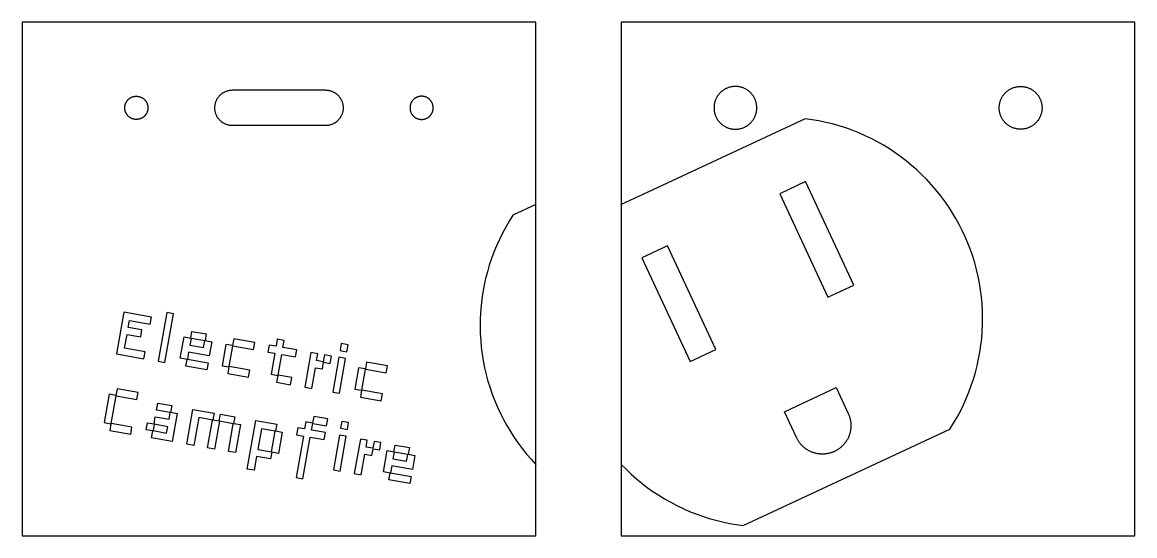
# Model space of a CAD drawing. Header units: inches. Extents: x 1233.8 to 1314.8, y -230 to -212.
# Drawn here: x 1233.76 to 1272.76, y -229.98 to -211.98 of the extents above; entities that cross this region are included whole.
import ezdxf

# ---------------------------------------------------------------- set-up
doc = ezdxf.new("R2010")
doc.units = ezdxf.units.IN
doc.header["$LTSCALE"] = 0.03937
doc.header["$MEASUREMENT"] = 0
for name, color, linetype, true_color in [('Make2D$visible$lines$3D$Graphics', 7, 'Continuous', 0x000000), ('Make2D$visible$lines$3D$Plug faces', 7, 'Continuous', 0x000000), ('Make2D$visible$lines$3D$Seats$Layer 03', 7, 'Continuous', 0x00b2e2), ('Make2D$visible$lines$3D$Seats$Layer 04', 7, 'Continuous', 0x64b6a4)]:
    doc.layers.add(name, color=color, linetype=linetype, true_color=true_color)

msp = doc.modelspace()

# ---------------------------------------------------------------- linework, layer by layer
at = {"layer": 'Make2D$visible$lines$3D$Graphics', "color": 254, "true_color": 0xe6e6e6}
for points in [[(1261.205, -215.361), (1255.507, -218.018)], [(1266.276, -226.237), (1266.405, -226.031), (1266.528, -225.821), (1266.642, -225.607), (1266.75, -225.389), (1266.849, -225.167), (1266.941, -224.942), (1267.026, -224.714), (1267.102, -224.484), (1267.171, -224.251), (1267.231, -224.015), (1267.283, -223.778), (1267.327, -223.539), (1267.363, -223.299), (1267.391, -223.058), (1267.41, -222.815), (1267.421, -222.573), (1267.424, -222.33), (1267.418, -222.087), (1267.404, -221.844), (1267.381, -221.603), (1267.35, -221.362), (1267.311, -221.122), (1267.264, -220.884), (1267.209, -220.647), (1267.145, -220.412), (1267.074, -220.18), (1266.994, -219.951), (1266.907, -219.724), (1266.812, -219.5), (1266.709, -219.28), (1266.599, -219.064), (1266.482, -218.851), (1266.357, -218.643), (1266.225, -218.439), (1266.086, -218.239), (1265.941, -218.045), (1265.788, -217.855), (1265.63, -217.671), (1265.465, -217.493), (1265.294, -217.32), (1265.117, -217.154), (1264.935, -216.993), (1264.747, -216.839), (1264.554, -216.691), (1264.356, -216.55), (1264.154, -216.416), (1263.947, -216.289), (1263.735, -216.17), (1263.52, -216.057), (1263.301, -215.952), (1263.078, -215.855), (1262.853, -215.765), (1262.624, -215.683), (1262.392, -215.609), (1262.159, -215.543), (1261.923, -215.485), (1261.685, -215.436), (1261.446, -215.394), (1261.205, -215.361)], [(1261.215, -217.563), (1260.308, -217.986)], [(1262.905, -221.188), (1261.215, -217.563)], [(1260.308, -217.986), (1261.999, -221.611)], [(1251.756, -218.368), (1250.954, -218.742)], [(1255.507, -218.018), (1254.756, -218.368)], [(1250.954, -218.742), (1250.825, -218.947), (1250.704, -219.157), (1250.589, -219.371), (1250.482, -219.588), (1250.382, -219.809), (1250.29, -220.034), (1250.206, -220.261), (1250.129, -220.491), (1250.061, -220.724), (1250.001, -220.959), (1249.948, -221.196), (1249.904, -221.434), (1249.868, -221.674), (1249.84, -221.915), (1249.821, -222.157), (1249.81, -222.399), (1249.807, -222.642), (1249.813, -222.884), (1249.827, -223.127), (1249.849, -223.368), (1249.879, -223.609), (1249.918, -223.848), (1249.965, -224.086), (1250.02, -224.322), (1250.083, -224.557), (1250.154, -224.789), (1250.233, -225.018), (1250.32, -225.244), (1250.414, -225.468), (1250.516, -225.688), (1250.626, -225.904), (1250.743, -226.117), (1250.867, -226.325), (1250.999, -226.529), (1251.137, -226.728), (1251.282, -226.923), (1251.433, -227.112), (1251.591, -227.296), (1251.756, -227.474)], [(1256.381, -219.817), (1255.475, -220.24)], [(1258.072, -223.442), (1256.381, -219.817)], [(1255.475, -220.24), (1257.165, -223.865)], [(1261.999, -221.611), (1262.905, -221.188)], [(1237.313, -222.138), (1237.054, -223.604)], [(1238.282, -222.309), (1237.313, -222.138)], [(1238.823, -222.153), (1238.522, -223.862)], [(1238.759, -223.904), (1239.06, -222.195)], [(1239.06, -222.195), (1238.823, -222.153)], [(1237.472, -222.672), (1237.515, -222.427)], [(1237.953, -222.757), (1237.472, -222.672)], [(1237.515, -222.427), (1238.238, -222.555)], [(1238.238, -222.555), (1238.282, -222.309)], [(1237.343, -223.402), (1237.429, -222.918)], [(1237.429, -222.918), (1237.91, -223.003)], [(1237.91, -223.003), (1237.953, -222.757)], [(1239.297, -223.757), (1239.429, -223.009)], [(1239.429, -223.009), (1239.664, -223.05)], [(1239.673, -223.063), (1239.632, -223.299)], [(1239.664, -223.05), (1239.705, -222.815)], [(1240.152, -223.148), (1239.673, -223.063)], [(1239.705, -222.815), (1240.207, -222.903)], [(1240.207, -222.903), (1240.165, -223.138)], [(1241.173, -223.074), (1241.132, -223.309)], [(1241.907, -223.203), (1241.173, -223.074)], [(1238.067, -223.529), (1237.343, -223.402)], [(1239.632, -223.299), (1240.111, -223.383)], [(1240.111, -223.383), (1240.152, -223.148)], [(1240.165, -223.138), (1240.4, -223.18)], [(1240.4, -223.18), (1240.313, -223.673)], [(1240.897, -223.267), (1240.765, -224.016)], [(1241.132, -223.309), (1240.897, -223.267)], [(1241.013, -224.049), (1241.141, -223.322)], [(1241.141, -223.322), (1241.864, -223.449)], [(1241.864, -223.449), (1241.907, -223.203)], [(1242.41, -223.29), (1242.367, -223.536)], [(1242.652, -223.332), (1242.41, -223.29)], [(1242.695, -223.088), (1242.652, -223.332)], [(1242.939, -223.131), (1242.695, -223.088)], [(1242.896, -223.375), (1242.939, -223.131)], [(1243.379, -223.461), (1242.896, -223.375)], [(1243.336, -223.707), (1243.379, -223.461)], [(1244.941, -223.237), (1244.898, -223.483)], [(1245.178, -223.279), (1244.941, -223.237)], [(1245.135, -223.525), (1245.178, -223.279)], [(1257.165, -223.865), (1258.072, -223.442)], [(1237.054, -223.604), (1238.023, -223.775)], [(1238.023, -223.775), (1238.067, -223.529)], [(1239.532, -223.799), (1239.297, -223.757)], [(1239.491, -224.034), (1239.532, -223.799)], [(1239.588, -223.545), (1239.545, -223.789)], [(1239.545, -223.789), (1240.27, -223.917)], [(1240.313, -223.673), (1239.588, -223.545)], [(1242.367, -223.536), (1242.608, -223.578)], [(1242.608, -223.578), (1242.478, -224.318)], [(1242.724, -224.35), (1242.852, -223.621)], [(1242.852, -223.621), (1243.336, -223.707)], [(1243.873, -223.554), (1243.659, -224.768)], [(1244.117, -223.597), (1243.873, -223.554)], [(1244.074, -223.839), (1244.117, -223.597)], [(1244.31, -223.88), (1244.074, -223.839)], [(1244.352, -223.638), (1244.31, -223.88)], [(1244.596, -223.681), (1244.352, -223.638)], [(1244.551, -223.934), (1244.596, -223.681)], [(1244.856, -223.716), (1244.64, -224.941)], [(1245.093, -223.758), (1244.856, -223.716)], [(1244.878, -224.983), (1245.093, -223.758)], [(1244.898, -223.483), (1245.135, -223.525)], [(1238.522, -223.862), (1238.759, -223.904)], [(1240.227, -224.164), (1239.491, -224.034)], [(1240.27, -223.917), (1240.227, -224.164)], [(1240.765, -224.016), (1241, -224.058)], [(1241, -224.058), (1240.958, -224.293)], [(1241.736, -224.176), (1241.013, -224.049)], [(1241.692, -224.422), (1241.736, -224.176)], [(1243.903, -224.811), (1244.031, -224.085)], [(1244.031, -224.085), (1244.277, -224.128)], [(1244.277, -224.128), (1244.319, -223.893)], [(1244.319, -223.893), (1244.551, -223.934)], [(1245.548, -224.087), (1245.416, -224.836)], [(1245.783, -224.129), (1245.548, -224.087)], [(1245.663, -224.869), (1245.792, -224.142)], [(1245.824, -223.894), (1245.783, -224.129)], [(1245.792, -224.142), (1246.515, -224.269)], [(1246.558, -224.023), (1245.824, -223.894)], [(1246.515, -224.269), (1246.558, -224.023)], [(1240.958, -224.293), (1241.692, -224.422)], [(1242.478, -224.318), (1242.713, -224.36)], [(1242.713, -224.36), (1242.672, -224.595)], [(1242.672, -224.595), (1243.164, -224.682)], [(1243.207, -224.435), (1242.724, -224.35)], [(1243.164, -224.682), (1243.207, -224.435)], [(1236.805, -225.015), (1236.63, -226.012)], [(1237.04, -225.057), (1236.805, -225.015)], [(1237.082, -224.822), (1237.04, -225.057)], [(1237.816, -224.951), (1237.082, -224.822)], [(1237.772, -225.197), (1237.816, -224.951)], [(1243.659, -224.768), (1243.903, -224.811)], [(1244.64, -224.941), (1244.878, -224.983)], [(1245.416, -224.836), (1245.651, -224.878)], [(1245.651, -224.878), (1245.609, -225.113)], [(1246.387, -224.996), (1245.663, -224.869)], [(1246.343, -225.242), (1246.387, -224.996)], [(1260.477, -225.631), (1262.29, -224.785)], [(1262.29, -224.785), (1262.712, -225.692)], [(1236.877, -226.044), (1237.049, -225.07)], [(1237.049, -225.07), (1237.772, -225.197)], [(1238.46, -225.572), (1238.503, -225.328)], [(1238.503, -225.328), (1238.997, -225.415)], [(1238.997, -225.415), (1238.956, -225.648)], [(1245.609, -225.113), (1246.343, -225.242)], [(1238.375, -226.057), (1238.419, -225.809)], [(1238.419, -225.809), (1238.901, -225.894)], [(1238.943, -225.657), (1238.46, -225.572)], [(1238.901, -225.894), (1238.943, -225.657)], [(1238.956, -225.648), (1239.189, -225.689)], [(1239.189, -225.689), (1239.016, -226.671)], [(1239.524, -226.764), (1239.738, -225.546)], [(1239.738, -225.546), (1240.479, -225.676)], [(1240.479, -225.676), (1240.437, -225.911)], [(1240.661, -225.951), (1240.703, -225.716)], [(1240.703, -225.716), (1241.208, -225.805)], [(1241.208, -225.805), (1241.167, -226.04)], [(1243.974, -225.791), (1243.932, -226.026)], [(1244.466, -225.878), (1243.974, -225.791)], [(1262.712, -225.692), (1262.721, -225.712), (1262.73, -225.733), (1262.738, -225.754), (1262.746, -225.775), (1262.754, -225.797), (1262.761, -225.819), (1262.768, -225.841), (1262.774, -225.864), (1262.78, -225.887), (1262.785, -225.91), (1262.789, -225.934), (1262.793, -225.957), (1262.797, -225.982), (1262.8, -226.006), (1262.802, -226.03), (1262.804, -226.055), (1262.805, -226.08), (1262.806, -226.105), (1262.806, -226.13), (1262.805, -226.155), (1262.804, -226.181), (1262.802, -226.206), (1262.799, -226.231), (1262.796, -226.257), (1262.792, -226.282), (1262.787, -226.307), (1262.782, -226.332), (1262.776, -226.358), (1262.769, -226.382), (1262.762, -226.407), (1262.754, -226.432), (1262.746, -226.456), (1262.736, -226.481), (1262.727, -226.505), (1262.716, -226.528), (1262.705, -226.552), (1262.694, -226.575), (1262.681, -226.597), (1262.669, -226.62), (1262.656, -226.642), (1262.642, -226.663), (1262.627, -226.684), (1262.613, -226.705), (1262.598, -226.725), (1262.582, -226.745), (1262.566, -226.764), (1262.549, -226.783), (1262.532, -226.801), (1262.515, -226.819), (1262.498, -226.836), (1262.48, -226.853), (1262.462, -226.869), (1262.443, -226.885), (1262.424, -226.9), (1262.405, -226.915), (1262.386, -226.929), (1262.367, -226.942), (1262.348, -226.955), (1262.328, -226.967), (1262.308, -226.979), (1262.288, -226.99), (1262.268, -227.001), (1262.248, -227.011), (1262.228, -227.021), (1262.208, -227.03), (1262.188, -227.039), (1262.167, -227.047), (1262.145, -227.055), (1262.124, -227.063), (1262.102, -227.07), (1262.079, -227.076), (1262.056, -227.082), (1262.033, -227.088), (1262.01, -227.093), (1261.987, -227.098), (1261.963, -227.102), (1261.939, -227.105), (1261.914, -227.108), (1261.89, -227.111), (1261.865, -227.113), (1261.84, -227.114), (1261.815, -227.114), (1261.79, -227.114), (1261.765, -227.114), (1261.74, -227.112), (1261.714, -227.11), (1261.689, -227.108), (1261.664, -227.104), (1261.638, -227.1), (1261.613, -227.096), (1261.588, -227.09), (1261.563, -227.084), (1261.538, -227.078), (1261.513, -227.07), (1261.488, -227.063), (1261.464, -227.054), (1261.44, -227.045), (1261.416, -227.035), (1261.392, -227.025), (1261.369, -227.014), (1261.346, -227.002), (1261.323, -226.99), (1261.3, -226.977), (1261.279, -226.964), (1261.257, -226.95), (1261.236, -226.936), (1261.215, -226.921), (1261.195, -226.906), (1261.175, -226.89), (1261.156, -226.874), (1261.137, -226.858), (1261.119, -226.841), (1261.101, -226.824), (1261.084, -226.806), (1261.067, -226.788), (1261.051, -226.77), (1261.035, -226.752), (1261.02, -226.733), (1261.006, -226.714), (1260.992, -226.695), (1260.978, -226.676), (1260.965, -226.656), (1260.953, -226.636), (1260.941, -226.617), (1260.93, -226.597), (1260.919, -226.577), (1260.909, -226.557), (1260.9, -226.537), (1260.477, -225.631)], [(1236.63, -226.012), (1236.864, -226.053)], [(1236.864, -226.053), (1236.823, -226.288)], [(1237.601, -226.172), (1236.877, -226.044)], [(1237.557, -226.418), (1237.601, -226.172)], [(1238.099, -226.26), (1238.142, -226.016)], [(1238.142, -226.016), (1238.375, -226.057)], [(1238.384, -226.07), (1238.345, -226.292)], [(1238.856, -226.153), (1238.384, -226.07)], [(1238.817, -226.376), (1238.856, -226.153)], [(1239.941, -225.835), (1239.77, -226.807)], [(1240.424, -225.92), (1239.941, -225.835)], [(1240.253, -226.892), (1240.424, -225.92)], [(1240.437, -225.911), (1240.661, -225.951)], [(1240.67, -225.964), (1240.499, -226.936)], [(1241.154, -226.049), (1240.67, -225.964)], [(1240.982, -227.021), (1241.154, -226.049)], [(1241.167, -226.04), (1241.402, -226.081)], [(1241.402, -226.081), (1241.228, -227.064)], [(1241.639, -227.638), (1241.94, -225.934)], [(1241.94, -225.934), (1242.676, -226.064)], [(1242.676, -226.064), (1242.634, -226.299)], [(1243.412, -226.191), (1243.368, -226.437)], [(1243.654, -226.234), (1243.412, -226.191)], [(1243.697, -225.985), (1243.654, -226.234)], [(1243.932, -226.026), (1243.697, -225.985)], [(1243.897, -226.277), (1243.939, -226.039)], [(1243.939, -226.039), (1244.423, -226.124)], [(1244.423, -226.124), (1244.466, -225.878)], [(1244.961, -225.966), (1244.918, -226.211)], [(1245.198, -226.007), (1244.961, -225.966)], [(1245.155, -226.253), (1245.198, -226.007)], [(1236.823, -226.288), (1237.557, -226.418)], [(1238.332, -226.301), (1238.099, -226.26)], [(1238.289, -226.543), (1238.332, -226.301)], [(1239.016, -226.671), (1238.289, -226.543)], [(1238.345, -226.292), (1238.817, -226.376)], [(1242.143, -226.223), (1242.014, -226.952)], [(1242.621, -226.308), (1242.143, -226.223)], [(1242.493, -227.037), (1242.621, -226.308)], [(1242.634, -226.299), (1242.869, -226.34)], [(1242.869, -226.34), (1242.737, -227.091)], [(1243.61, -226.48), (1243.353, -227.94)], [(1243.368, -226.437), (1243.61, -226.48)], [(1243.596, -227.983), (1243.854, -226.523)], [(1243.854, -226.523), (1244.337, -226.608)], [(1244.381, -226.362), (1243.897, -226.277)], [(1244.337, -226.608), (1244.381, -226.362)], [(1244.876, -226.445), (1244.661, -227.669)], [(1245.114, -226.487), (1244.876, -226.445)], [(1244.898, -227.711), (1245.114, -226.487)], [(1244.918, -226.211), (1245.155, -226.253)], [(1245.608, -226.585), (1245.394, -227.799)], [(1245.852, -226.628), (1245.608, -226.585)], [(1259.026, -229.617), (1266.276, -226.237)], [(1239.77, -226.807), (1239.524, -226.764)], [(1240.499, -226.936), (1240.253, -226.892)], [(1242.014, -226.952), (1242.493, -227.037)], [(1245.81, -226.87), (1245.852, -226.628)], [(1246.045, -226.911), (1245.81, -226.87)], [(1246.013, -227.159), (1246.054, -226.924)], [(1246.088, -226.669), (1246.045, -226.911)], [(1246.054, -226.924), (1246.287, -226.965)], [(1246.332, -226.712), (1246.088, -226.669)], [(1246.287, -226.965), (1246.332, -226.712)], [(1246.784, -227.03), (1246.826, -226.796)], [(1246.826, -226.796), (1247.327, -226.884)], [(1247.327, -226.884), (1247.285, -227.119)], [(1241.228, -227.064), (1240.982, -227.021)], [(1241.971, -227.198), (1241.885, -227.681)], [(1242.461, -227.285), (1241.971, -227.198)], [(1242.502, -227.05), (1242.461, -227.285)], [(1242.737, -227.091), (1242.502, -227.05)], [(1245.638, -227.842), (1245.766, -227.115)], [(1245.766, -227.115), (1246.013, -227.159)], [(1246.417, -227.738), (1246.549, -226.989)], [(1246.549, -226.989), (1246.784, -227.03)], [(1246.793, -227.043), (1246.752, -227.279)], [(1246.752, -227.279), (1247.231, -227.363)], [(1247.272, -227.128), (1246.793, -227.043)], [(1247.231, -227.363), (1247.272, -227.128)], [(1247.285, -227.119), (1247.52, -227.16)], [(1247.52, -227.16), (1247.433, -227.653)], [(1241.885, -227.681), (1241.639, -227.638)], [(1244.661, -227.669), (1244.898, -227.711)], [(1246.652, -227.779), (1246.417, -227.738)], [(1246.708, -227.525), (1246.665, -227.77)], [(1247.433, -227.653), (1246.708, -227.525)], [(1254.756, -227.474), (1254.927, -227.648), (1255.104, -227.816), (1255.286, -227.977), (1255.474, -228.132), (1255.667, -228.28), (1255.866, -228.422), (1256.069, -228.557), (1256.276, -228.684), (1256.488, -228.805), (1256.704, -228.918), (1256.924, -229.023), (1257.147, -229.121), (1257.373, -229.211), (1257.603, -229.294), (1257.835, -229.368), (1258.069, -229.434), (1258.306, -229.492), (1258.544, -229.542), (1258.784, -229.584), (1259.026, -229.617)], [(1243.353, -227.94), (1243.596, -227.983)], [(1245.394, -227.799), (1245.638, -227.842)], [(1246.611, -228.014), (1246.652, -227.779)], [(1247.347, -228.144), (1246.611, -228.014)], [(1246.665, -227.77), (1247.39, -227.898)], [(1247.39, -227.898), (1247.347, -228.144)]]:
    msp.add_lwpolyline(points, dxfattribs=at)
at = {"layer": 'Make2D$visible$lines$3D$Plug faces', "color": 254, "true_color": 0xe6e6e6}
for points in [[(1258.006, -214.976), (1258.006, -215.002), (1258.007, -215.028), (1258.01, -215.054), (1258.013, -215.08), (1258.017, -215.106), (1258.022, -215.131), (1258.028, -215.157), (1258.034, -215.182), (1258.042, -215.207), (1258.05, -215.232), (1258.06, -215.256), (1258.07, -215.28), (1258.081, -215.303), (1258.092, -215.327), (1258.105, -215.349), (1258.118, -215.372), (1258.132, -215.394), (1258.147, -215.415), (1258.163, -215.436), (1258.179, -215.456), (1258.196, -215.476), (1258.214, -215.495), (1258.232, -215.514), (1258.251, -215.531), (1258.271, -215.549), (1258.291, -215.565), (1258.312, -215.581), (1258.333, -215.596), (1258.355, -215.61), (1258.377, -215.624), (1258.4, -215.636), (1258.423, -215.648), (1258.446, -215.66), (1258.47, -215.67), (1258.494, -215.679), (1258.519, -215.688), (1258.544, -215.696), (1258.569, -215.703), (1258.594, -215.709), (1258.62, -215.714), (1258.645, -215.718), (1258.671, -215.722), (1258.697, -215.724), (1258.723, -215.726), (1258.749, -215.726), (1258.775, -215.726), (1258.801, -215.725), (1258.827, -215.723), (1258.853, -215.72), (1258.879, -215.716), (1258.904, -215.711), (1258.93, -215.706), (1258.955, -215.699), (1258.98, -215.692), (1259.005, -215.684), (1259.029, -215.675), (1259.053, -215.665), (1259.077, -215.654), (1259.1, -215.643), (1259.123, -215.63), (1259.146, -215.617), (1259.168, -215.603), (1259.189, -215.588), (1259.21, -215.573), (1259.23, -215.557), (1259.25, -215.54), (1259.27, -215.523), (1259.288, -215.504), (1259.306, -215.486), (1259.324, -215.466), (1259.34, -215.446), (1259.356, -215.426), (1259.371, -215.404), (1259.386, -215.383), (1259.4, -215.361), (1259.413, -215.338), (1259.425, -215.315), (1259.436, -215.292), (1259.447, -215.268), (1259.456, -215.244), (1259.465, -215.219), (1259.473, -215.194), (1259.48, -215.169), (1259.487, -215.144), (1259.492, -215.119), (1259.496, -215.093), (1259.5, -215.067), (1259.503, -215.041), (1259.505, -215.015), (1259.505, -214.989), (1259.505, -214.963), (1259.505, -214.937), (1259.503, -214.911), (1259.5, -214.885), (1259.496, -214.86), (1259.492, -214.834), (1259.487, -214.809), (1259.48, -214.783), (1259.473, -214.758), (1259.465, -214.733), (1259.456, -214.709), (1259.447, -214.685), (1259.436, -214.661), (1259.425, -214.638), (1259.413, -214.615), (1259.4, -214.592), (1259.386, -214.57), (1259.371, -214.548), (1259.356, -214.527), (1259.34, -214.507), (1259.324, -214.487), (1259.306, -214.467), (1259.288, -214.448), (1259.27, -214.43), (1259.25, -214.413), (1259.23, -214.396), (1259.21, -214.38), (1259.189, -214.364), (1259.168, -214.35), (1259.146, -214.336), (1259.123, -214.323), (1259.1, -214.31), (1259.077, -214.299), (1259.053, -214.288), (1259.029, -214.278), (1259.005, -214.269), (1258.98, -214.261), (1258.955, -214.253), (1258.93, -214.247), (1258.904, -214.241), (1258.879, -214.237), (1258.853, -214.233), (1258.827, -214.23), (1258.801, -214.228), (1258.775, -214.227), (1258.749, -214.226), (1258.723, -214.227), (1258.697, -214.229), (1258.671, -214.231), (1258.645, -214.235), (1258.62, -214.239), (1258.594, -214.244), (1258.569, -214.25), (1258.544, -214.257), (1258.519, -214.265), (1258.494, -214.273), (1258.47, -214.283), (1258.446, -214.293), (1258.423, -214.304), (1258.4, -214.316), (1258.377, -214.329), (1258.355, -214.343), (1258.333, -214.357), (1258.312, -214.372), (1258.291, -214.388), (1258.271, -214.404), (1258.251, -214.421), (1258.232, -214.439), (1258.214, -214.458), (1258.196, -214.477), (1258.179, -214.496), (1258.163, -214.517), (1258.147, -214.538), (1258.132, -214.559), (1258.118, -214.581), (1258.105, -214.603), (1258.092, -214.626), (1258.081, -214.649), (1258.07, -214.673), (1258.06, -214.697), (1258.05, -214.721), (1258.042, -214.746), (1258.034, -214.771), (1258.028, -214.796), (1258.022, -214.821), (1258.017, -214.847), (1258.013, -214.873), (1258.01, -214.898), (1258.007, -214.924), (1258.006, -214.95), (1258.006, -214.976)], [(1269.506, -214.976), (1269.505, -215.002), (1269.504, -215.028), (1269.502, -215.054), (1269.498, -215.08), (1269.494, -215.106), (1269.489, -215.131), (1269.484, -215.157), (1269.477, -215.182), (1269.469, -215.207), (1269.461, -215.232), (1269.452, -215.256), (1269.441, -215.28), (1269.431, -215.303), (1269.419, -215.327), (1269.406, -215.349), (1269.393, -215.372), (1269.379, -215.394), (1269.364, -215.415), (1269.348, -215.436), (1269.332, -215.456), (1269.315, -215.476), (1269.297, -215.495), (1269.279, -215.514), (1269.26, -215.531), (1269.24, -215.549), (1269.22, -215.565), (1269.2, -215.581), (1269.178, -215.596), (1269.157, -215.61), (1269.134, -215.624), (1269.112, -215.636), (1269.089, -215.648), (1269.065, -215.66), (1269.041, -215.67), (1269.017, -215.679), (1268.992, -215.688), (1268.967, -215.696), (1268.942, -215.703), (1268.917, -215.709), (1268.892, -215.714), (1268.866, -215.718), (1268.84, -215.722), (1268.814, -215.724), (1268.788, -215.726), (1268.762, -215.726), (1268.736, -215.726), (1268.71, -215.725), (1268.684, -215.723), (1268.658, -215.72), (1268.632, -215.716), (1268.607, -215.711), (1268.581, -215.706), (1268.556, -215.699), (1268.531, -215.692), (1268.507, -215.684), (1268.482, -215.675), (1268.458, -215.665), (1268.434, -215.654), (1268.411, -215.643), (1268.388, -215.63), (1268.366, -215.617), (1268.344, -215.603), (1268.322, -215.588), (1268.301, -215.573), (1268.281, -215.557), (1268.261, -215.54), (1268.242, -215.523), (1268.223, -215.504), (1268.205, -215.486), (1268.188, -215.466), (1268.171, -215.446), (1268.155, -215.426), (1268.14, -215.404), (1268.125, -215.383), (1268.112, -215.361), (1268.099, -215.338), (1268.086, -215.315), (1268.075, -215.292), (1268.065, -215.268), (1268.055, -215.244), (1268.046, -215.219), (1268.038, -215.194), (1268.031, -215.169), (1268.025, -215.144), (1268.019, -215.119), (1268.015, -215.093), (1268.011, -215.067), (1268.008, -215.041), (1268.007, -215.015), (1268.006, -214.989), (1268.006, -214.963), (1268.007, -214.937), (1268.008, -214.911), (1268.011, -214.885), (1268.015, -214.86), (1268.019, -214.834), (1268.025, -214.809), (1268.031, -214.783), (1268.038, -214.758), (1268.046, -214.733), (1268.055, -214.709), (1268.065, -214.685), (1268.075, -214.661), (1268.086, -214.638), (1268.099, -214.615), (1268.112, -214.592), (1268.125, -214.57), (1268.14, -214.548), (1268.155, -214.527), (1268.171, -214.507), (1268.188, -214.487), (1268.205, -214.467), (1268.223, -214.448), (1268.242, -214.43), (1268.261, -214.413), (1268.281, -214.396), (1268.301, -214.38), (1268.322, -214.364), (1268.344, -214.35), (1268.366, -214.336), (1268.388, -214.323), (1268.411, -214.31), (1268.434, -214.299), (1268.458, -214.288), (1268.482, -214.278), (1268.507, -214.269), (1268.531, -214.261), (1268.556, -214.253), (1268.581, -214.247), (1268.607, -214.241), (1268.632, -214.237), (1268.658, -214.233), (1268.684, -214.23), (1268.71, -214.228), (1268.736, -214.227), (1268.762, -214.226), (1268.788, -214.227), (1268.814, -214.229), (1268.84, -214.231), (1268.866, -214.235), (1268.892, -214.239), (1268.917, -214.244), (1268.942, -214.25), (1268.967, -214.257), (1268.992, -214.265), (1269.017, -214.273), (1269.041, -214.283), (1269.065, -214.293), (1269.089, -214.304), (1269.112, -214.316), (1269.134, -214.329), (1269.157, -214.343), (1269.178, -214.357), (1269.2, -214.372), (1269.22, -214.388), (1269.24, -214.404), (1269.26, -214.421), (1269.279, -214.439), (1269.297, -214.458), (1269.315, -214.477), (1269.332, -214.496), (1269.348, -214.517), (1269.364, -214.538), (1269.379, -214.559), (1269.393, -214.581), (1269.406, -214.603), (1269.419, -214.626), (1269.431, -214.649), (1269.441, -214.673), (1269.452, -214.697), (1269.461, -214.721), (1269.469, -214.746), (1269.477, -214.771), (1269.484, -214.796), (1269.489, -214.821), (1269.494, -214.847), (1269.498, -214.873), (1269.502, -214.898), (1269.504, -214.924), (1269.505, -214.95), (1269.506, -214.976)], [(1237.349, -214.976), (1237.35, -214.962), (1237.35, -214.948), (1237.352, -214.934), (1237.353, -214.92), (1237.355, -214.906), (1237.358, -214.892), (1237.361, -214.879), (1237.365, -214.865), (1237.369, -214.851), (1237.374, -214.838), (1237.379, -214.825), (1237.384, -214.812), (1237.39, -214.799), (1237.396, -214.787), (1237.403, -214.774), (1237.41, -214.762), (1237.418, -214.75), (1237.426, -214.739), (1237.435, -214.727), (1237.443, -214.716), (1237.453, -214.706), (1237.462, -214.695), (1237.472, -214.685), (1237.482, -214.676), (1237.493, -214.666), (1237.504, -214.657), (1237.515, -214.649), (1237.527, -214.641), (1237.538, -214.633), (1237.55, -214.626), (1237.563, -214.619), (1237.575, -214.612), (1237.588, -214.606), (1237.601, -214.601), (1237.614, -214.596), (1237.627, -214.591), (1237.641, -214.587), (1237.654, -214.583), (1237.668, -214.58), (1237.682, -214.577), (1237.696, -214.575), (1237.71, -214.573), (1237.724, -214.571), (1237.738, -214.57), (1237.752, -214.57), (1237.766, -214.57), (1237.78, -214.571), (1237.794, -214.572), (1237.808, -214.574), (1237.822, -214.576), (1237.836, -214.578), (1237.85, -214.581), (1237.864, -214.585), (1237.877, -214.589), (1237.89, -214.593), (1237.904, -214.598), (1237.917, -214.603), (1237.93, -214.609), (1237.942, -214.616), (1237.955, -214.622), (1237.967, -214.629), (1237.979, -214.637), (1237.99, -214.645), (1238.002, -214.653), (1238.013, -214.662), (1238.024, -214.671), (1238.034, -214.681), (1238.044, -214.69), (1238.054, -214.701), (1238.063, -214.711), (1238.072, -214.722), (1238.081, -214.733), (1238.089, -214.744), (1238.097, -214.756), (1238.104, -214.768), (1238.111, -214.78), (1238.118, -214.793), (1238.124, -214.806), (1238.13, -214.818), (1238.135, -214.832), (1238.14, -214.845), (1238.144, -214.858), (1238.148, -214.872), (1238.152, -214.885), (1238.154, -214.899), (1238.157, -214.913), (1238.159, -214.927), (1238.16, -214.941), (1238.161, -214.955), (1238.162, -214.969), (1238.162, -214.983), (1238.161, -214.998), (1238.16, -215.012), (1238.159, -215.026), (1238.157, -215.04), (1238.154, -215.053), (1238.152, -215.067), (1238.148, -215.081), (1238.144, -215.095), (1238.14, -215.108), (1238.135, -215.121), (1238.13, -215.134), (1238.124, -215.147), (1238.118, -215.16), (1238.111, -215.172), (1238.104, -215.185), (1238.097, -215.197), (1238.089, -215.208), (1238.081, -215.22), (1238.072, -215.231), (1238.063, -215.242), (1238.054, -215.252), (1238.044, -215.262), (1238.034, -215.272), (1238.024, -215.282), (1238.013, -215.291), (1238.002, -215.3), (1237.99, -215.308), (1237.979, -215.316), (1237.967, -215.323), (1237.955, -215.331), (1237.942, -215.337), (1237.93, -215.343), (1237.917, -215.349), (1237.904, -215.355), (1237.89, -215.36), (1237.877, -215.364), (1237.864, -215.368), (1237.85, -215.372), (1237.836, -215.375), (1237.822, -215.377), (1237.808, -215.379), (1237.794, -215.381), (1237.78, -215.382), (1237.766, -215.382), (1237.752, -215.383), (1237.738, -215.382), (1237.724, -215.381), (1237.71, -215.38), (1237.696, -215.378), (1237.682, -215.376), (1237.668, -215.373), (1237.654, -215.37), (1237.641, -215.366), (1237.627, -215.362), (1237.614, -215.357), (1237.601, -215.352), (1237.588, -215.346), (1237.575, -215.34), (1237.563, -215.334), (1237.55, -215.327), (1237.538, -215.32), (1237.527, -215.312), (1237.515, -215.304), (1237.504, -215.295), (1237.493, -215.286), (1237.482, -215.277), (1237.472, -215.267), (1237.462, -215.257), (1237.453, -215.247), (1237.443, -215.236), (1237.435, -215.225), (1237.426, -215.214), (1237.418, -215.202), (1237.41, -215.191), (1237.403, -215.178), (1237.396, -215.166), (1237.39, -215.154), (1237.384, -215.141), (1237.379, -215.128), (1237.374, -215.115), (1237.369, -215.101), (1237.365, -215.088), (1237.361, -215.074), (1237.358, -215.06), (1237.355, -215.047), (1237.353, -215.033), (1237.352, -215.019), (1237.35, -215.005), (1237.35, -214.99), (1237.349, -214.976)], [(1248.162, -214.976), (1248.162, -214.962), (1248.161, -214.948), (1248.16, -214.934), (1248.158, -214.92), (1248.156, -214.906), (1248.153, -214.892), (1248.15, -214.879), (1248.146, -214.865), (1248.142, -214.851), (1248.138, -214.838), (1248.133, -214.825), (1248.127, -214.812), (1248.121, -214.799), (1248.115, -214.787), (1248.108, -214.774), (1248.101, -214.762), (1248.093, -214.75), (1248.085, -214.739), (1248.077, -214.727), (1248.068, -214.716), (1248.059, -214.706), (1248.049, -214.695), (1248.039, -214.685), (1248.029, -214.676), (1248.018, -214.666), (1248.007, -214.657), (1247.996, -214.649), (1247.985, -214.641), (1247.973, -214.633), (1247.961, -214.626), (1247.948, -214.619), (1247.936, -214.612), (1247.923, -214.606), (1247.91, -214.601), (1247.897, -214.596), (1247.884, -214.591), (1247.87, -214.587), (1247.857, -214.583), (1247.843, -214.58), (1247.829, -214.577), (1247.815, -214.575), (1247.801, -214.573), (1247.787, -214.571), (1247.773, -214.57), (1247.759, -214.57), (1247.745, -214.57), (1247.731, -214.571), (1247.717, -214.572), (1247.703, -214.574), (1247.689, -214.576), (1247.675, -214.578), (1247.661, -214.581), (1247.648, -214.585), (1247.634, -214.589), (1247.621, -214.593), (1247.607, -214.598), (1247.594, -214.603), (1247.582, -214.609), (1247.569, -214.616), (1247.557, -214.622), (1247.544, -214.629), (1247.532, -214.637), (1247.521, -214.645), (1247.509, -214.653), (1247.498, -214.662), (1247.488, -214.671), (1247.477, -214.681), (1247.467, -214.69), (1247.457, -214.701), (1247.448, -214.711), (1247.439, -214.722), (1247.43, -214.733), (1247.422, -214.744), (1247.414, -214.756), (1247.407, -214.768), (1247.4, -214.78), (1247.393, -214.793), (1247.387, -214.806), (1247.381, -214.818), (1247.376, -214.832), (1247.371, -214.845), (1247.367, -214.858), (1247.363, -214.872), (1247.36, -214.885), (1247.357, -214.899), (1247.354, -214.913), (1247.352, -214.927), (1247.351, -214.941), (1247.35, -214.955), (1247.349, -214.969), (1247.349, -214.983), (1247.35, -214.998), (1247.351, -215.012), (1247.352, -215.026), (1247.354, -215.04), (1247.357, -215.053), (1247.36, -215.067), (1247.363, -215.081), (1247.367, -215.095), (1247.371, -215.108), (1247.376, -215.121), (1247.381, -215.134), (1247.387, -215.147), (1247.393, -215.16), (1247.4, -215.172), (1247.407, -215.185), (1247.414, -215.197), (1247.422, -215.208), (1247.43, -215.22), (1247.439, -215.231), (1247.448, -215.242), (1247.457, -215.252), (1247.467, -215.262), (1247.477, -215.272), (1247.488, -215.282), (1247.498, -215.291), (1247.509, -215.3), (1247.521, -215.308), (1247.532, -215.316), (1247.544, -215.323), (1247.557, -215.331), (1247.569, -215.337), (1247.582, -215.343), (1247.594, -215.349), (1247.607, -215.355), (1247.621, -215.36), (1247.634, -215.364), (1247.648, -215.368), (1247.661, -215.372), (1247.675, -215.375), (1247.689, -215.377), (1247.703, -215.379), (1247.717, -215.381), (1247.731, -215.382), (1247.745, -215.382), (1247.759, -215.383), (1247.773, -215.382), (1247.787, -215.381), (1247.801, -215.38), (1247.815, -215.378), (1247.829, -215.376), (1247.843, -215.373), (1247.857, -215.37), (1247.87, -215.366), (1247.884, -215.362), (1247.897, -215.357), (1247.91, -215.352), (1247.923, -215.346), (1247.936, -215.34), (1247.948, -215.334), (1247.961, -215.327), (1247.973, -215.32), (1247.985, -215.312), (1247.996, -215.304), (1248.007, -215.295), (1248.018, -215.286), (1248.029, -215.277), (1248.039, -215.267), (1248.049, -215.257), (1248.059, -215.247), (1248.068, -215.236), (1248.077, -215.225), (1248.085, -215.214), (1248.093, -215.202), (1248.101, -215.191), (1248.108, -215.178), (1248.115, -215.166), (1248.121, -215.154), (1248.127, -215.141), (1248.133, -215.128), (1248.138, -215.115), (1248.142, -215.101), (1248.146, -215.088), (1248.15, -215.074), (1248.153, -215.06), (1248.156, -215.047), (1248.158, -215.033), (1248.16, -215.019), (1248.161, -215.005), (1248.162, -214.99), (1248.162, -214.976)]]:
    msp.add_lwpolyline(points, dxfattribs=at)
at = {"layer": 'Make2D$visible$lines$3D$Seats$Layer 03'}
for points in [[(1272.756, -211.976), (1254.756, -211.976)], [(1254.756, -211.976), (1254.756, -229.976)], [(1272.756, -217.868), (1272.756, -211.976)], [(1272.756, -226.974), (1272.756, -217.868)], [(1272.756, -229.976), (1272.756, -226.974)], [(1254.756, -229.976), (1272.756, -229.976)]]:
    msp.add_lwpolyline(points, dxfattribs=at)
at = {"layer": 'Make2D$visible$lines$3D$Seats$Layer 04'}
for points in [[(1251.756, -211.976), (1233.756, -211.976)], [(1233.756, -211.976), (1233.756, -229.976)], [(1251.756, -229.976), (1251.756, -211.976)], [(1241.131, -215.601), (1241.109, -215.601), (1241.087, -215.6), (1241.066, -215.598), (1241.045, -215.595), (1241.023, -215.592), (1241.002, -215.588), (1240.981, -215.583), (1240.96, -215.578), (1240.94, -215.571), (1240.919, -215.564), (1240.899, -215.557), (1240.879, -215.548), (1240.859, -215.539), (1240.84, -215.53), (1240.821, -215.519), (1240.803, -215.508), (1240.784, -215.497), (1240.767, -215.485), (1240.749, -215.472), (1240.733, -215.458), (1240.716, -215.444), (1240.7, -215.43), (1240.685, -215.414), (1240.67, -215.399), (1240.656, -215.383), (1240.642, -215.366), (1240.629, -215.349), (1240.616, -215.331), (1240.604, -215.313), (1240.593, -215.295), (1240.582, -215.276), (1240.572, -215.257), (1240.563, -215.238), (1240.554, -215.218), (1240.546, -215.198), (1240.539, -215.178), (1240.532, -215.157), (1240.526, -215.136), (1240.521, -215.115), (1240.517, -215.094), (1240.513, -215.073), (1240.51, -215.052), (1240.508, -215.03), (1240.506, -215.009), (1240.506, -214.987), (1240.506, -214.966), (1240.506, -214.944), (1240.508, -214.922), (1240.51, -214.901), (1240.513, -214.88), (1240.517, -214.858), (1240.521, -214.837), (1240.526, -214.816), (1240.532, -214.796), (1240.539, -214.775), (1240.546, -214.755), (1240.554, -214.735), (1240.563, -214.715), (1240.572, -214.696), (1240.582, -214.676), (1240.593, -214.658), (1240.604, -214.639), (1240.616, -214.621), (1240.629, -214.604), (1240.642, -214.587), (1240.656, -214.57), (1240.67, -214.554), (1240.685, -214.538), (1240.7, -214.523), (1240.716, -214.509), (1240.733, -214.495), (1240.749, -214.481), (1240.767, -214.468), (1240.784, -214.456), (1240.803, -214.444), (1240.821, -214.433), (1240.84, -214.423), (1240.859, -214.413), (1240.879, -214.404), (1240.899, -214.396), (1240.919, -214.388), (1240.94, -214.381), (1240.96, -214.375), (1240.981, -214.37), (1241.002, -214.365), (1241.023, -214.361), (1241.045, -214.357), (1241.066, -214.355), (1241.087, -214.353), (1241.109, -214.352), (1241.131, -214.351)], [(1241.131, -214.351), (1244.381, -214.351)], [(1244.381, -214.351), (1244.402, -214.352), (1244.424, -214.353), (1244.445, -214.355), (1244.467, -214.357), (1244.488, -214.361), (1244.509, -214.365), (1244.53, -214.37), (1244.551, -214.375), (1244.572, -214.381), (1244.592, -214.388), (1244.612, -214.396), (1244.632, -214.404), (1244.652, -214.413), (1244.671, -214.423), (1244.69, -214.433), (1244.709, -214.444), (1244.727, -214.456), (1244.744, -214.468), (1244.762, -214.481), (1244.779, -214.495), (1244.795, -214.509), (1244.811, -214.523), (1244.826, -214.538), (1244.841, -214.554), (1244.855, -214.57), (1244.869, -214.587), (1244.882, -214.604), (1244.895, -214.621), (1244.907, -214.639), (1244.918, -214.658), (1244.929, -214.676), (1244.939, -214.696), (1244.948, -214.715), (1244.957, -214.735), (1244.965, -214.755), (1244.972, -214.775), (1244.979, -214.796), (1244.985, -214.816), (1244.99, -214.837), (1244.994, -214.858), (1244.998, -214.88), (1245.001, -214.901), (1245.003, -214.922), (1245.005, -214.944), (1245.006, -214.966), (1245.006, -214.987), (1245.005, -215.009), (1245.003, -215.03), (1245.001, -215.052), (1244.998, -215.073), (1244.994, -215.094), (1244.99, -215.115), (1244.985, -215.136), (1244.979, -215.157), (1244.972, -215.178), (1244.965, -215.198), (1244.957, -215.218), (1244.948, -215.238), (1244.939, -215.257), (1244.929, -215.276), (1244.918, -215.295), (1244.907, -215.313), (1244.895, -215.331), (1244.882, -215.349), (1244.869, -215.366), (1244.855, -215.383), (1244.841, -215.399), (1244.826, -215.414), (1244.811, -215.43), (1244.795, -215.444), (1244.779, -215.458), (1244.762, -215.472), (1244.744, -215.485), (1244.727, -215.497), (1244.709, -215.508), (1244.69, -215.519), (1244.671, -215.53), (1244.652, -215.539), (1244.632, -215.548), (1244.612, -215.557), (1244.592, -215.564), (1244.572, -215.571), (1244.551, -215.578), (1244.53, -215.583), (1244.509, -215.588), (1244.488, -215.592), (1244.467, -215.595), (1244.445, -215.598), (1244.424, -215.6), (1244.402, -215.601), (1244.381, -215.601)], [(1244.381, -215.601), (1241.131, -215.601)], [(1233.756, -229.976), (1251.756, -229.976)]]:
    msp.add_lwpolyline(points, dxfattribs=at)

doc.saveas('drawing.dxf')
